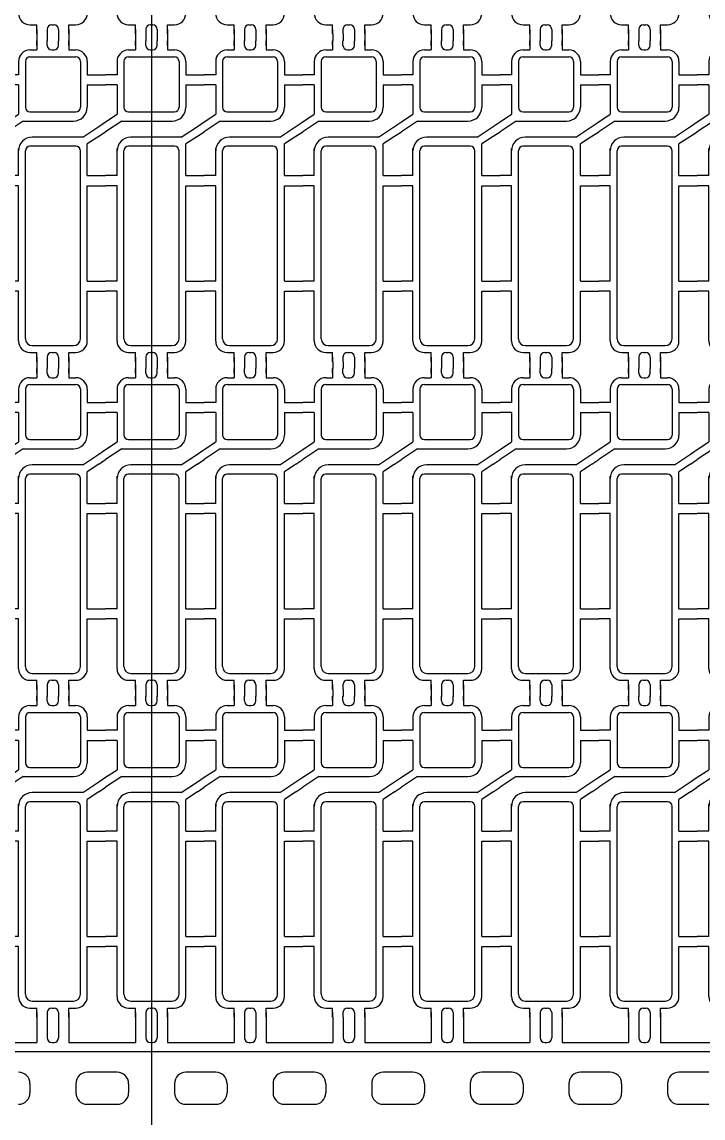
# Model space of a CAD drawing. Header units: millimetres. Extents: x -992 to 1678, y 98 to 1000.
# Drawn here: x -751.92 to -737.07, y 859.97 to 883.88 of the extents above; entities that cross this region are included whole.
import ezdxf

# ---------------------------------------------------------------- set-up
doc = ezdxf.new("R2010")
doc.units = ezdxf.units.MM
doc.linetypes.add('CENTER', pattern=[10.16, 6.35, -1.27, 1.27, -1.27])
doc.linetypes.add('HIDDEN', pattern=[1.905, 1.27, -0.635])
for name, color, linetype in [('1', 3, 'Continuous'), ('b etching', 1, 'Continuous'), ('CEN', 8, 'CENTER'), ('HID', 1, 'HIDDEN')]:
    doc.layers.add(name, color=color, linetype=linetype)

# ---------------------------------------------------------------- blocks, each defined once
blk = doc.blocks.new('e1')
at = {"layer": '1'}
for p, q in [((-947.058, 906.581), (-947.058, 906.481)), ((-947.058, 906.481), (-947.058, 906.581)), ((-947.058, 906.581), (-947.058, 906.381)), ((-946.358, 906.581), (-946.358, 906.481)), ((-946.358, 906.481), (-946.358, 906.581)), ((-946.358, 906.581), (-946.358, 906.381)), ((-946.358, 906.381), (-946.208, 906.381)), ((-947.458, 906.131), (-947.458, 905.841)), ((-945.958, 906.131), (-945.958, 905.841)), ((-947.458, 905.841), (-947.708, 905.841)), ((-945.958, 905.841), (-945.708, 905.841)), ((-947.458, 905.621), (-947.708, 905.621)), ((-947.458, 905.621), (-947.458, 904.981)), ((-945.958, 905.621), (-945.958, 905.131)), ((-945.958, 905.621), (-945.708, 905.621)), ((-947.358, 904.831), (-946.258, 904.831)), ((-946.058, 904.481), (-947.158, 904.481)), ((-947.458, 903.641), (-947.458, 904.231)), ((-945.958, 903.641), (-945.958, 904.331)), ((-947.458, 903.641), (-947.708, 903.641)), ((-947.458, 903.421), (-947.708, 903.421)), ((-947.458, 901.341), (-947.458, 903.421)), ((-945.958, 903.641), (-945.708, 903.641)), ((-945.958, 901.341), (-945.958, 903.421)), ((-945.958, 903.421), (-945.708, 903.421)), ((-947.458, 901.341), (-947.708, 901.341)), ((-945.958, 901.341), (-945.708, 901.341)), ((-947.458, 901.121), (-947.708, 901.121)), ((-947.458, 900.031), (-947.458, 901.121)), ((-945.958, 900.031), (-945.958, 901.121)), ((-945.958, 901.121), (-945.708, 901.121)), ((-947.058, 899.581), (-947.058, 899.781)), ((-947.058, 899.581), (-947.058, 899.681)), ((-947.058, 899.681), (-947.058, 899.581)), ((-946.358, 899.781), (-946.208, 899.781)), ((-946.358, 899.581), (-946.358, 899.781)), ((-946.358, 899.581), (-946.358, 899.681)), ((-946.358, 899.681), (-946.358, 899.581))]:
    blk.add_line(p, q, dxfattribs=at)
at = {"layer": '1', "linetype": 'ByBlock'}
for p, q in [((-946.833, 906.481), (-946.833, 906.581)), ((-946.583, 906.481), (-946.583, 906.581)), ((-947.208, 906.381), (-947.058, 906.381)), ((-946.733, 906.381), (-946.683, 906.381)), ((-947.708, 904.814), (-947.458, 904.981)), ((-947.358, 904.831), (-947.708, 904.597)), ((-946.058, 904.481), (-945.708, 904.714)), ((-945.708, 904.497), (-945.958, 904.331)), ((-947.208, 899.781), (-947.058, 899.781)), ((-946.833, 899.681), (-946.833, 899.581)), ((-946.733, 899.781), (-946.683, 899.781)), ((-946.583, 899.681), (-946.583, 899.581))]:
    blk.add_line(p, q, dxfattribs=at)
at = {"layer": '1'}
for centre, radius, start, end in [((-947.208, 906.131), 0.25, 90, 180), ((-946.208, 906.131), 0.25, 0, 90), ((-946.258, 905.131), 0.3, 270, 0), ((-947.158, 904.181), 0.3, 90, 180), ((-947.208, 900.031), 0.25, 180, 270), ((-946.208, 900.031), 0.25, 270, 0)]:
    blk.add_arc(centre, radius, start, end, dxfattribs=at)
at = {"layer": '1', "linetype": 'ByBlock'}
for centre, start, end in [((-946.733, 906.481), 180, 270), ((-946.683, 906.481), 270, 0), ((-946.733, 899.681), 90, 180), ((-946.683, 899.681), 0, 90)]:
    blk.add_arc(centre, 0.1, start, end, dxfattribs=at)
blk = doc.blocks.new('e2')
at = {"layer": 'b etching', "linetype": 'ByBlock'}
for p, q in [((-947.308, 906.131), (-947.308, 905.131)), ((-947.208, 906.231), (-946.208, 906.231)), ((-946.108, 906.131), (-946.108, 905.131)), ((-947.208, 905.031), (-946.208, 905.031)), ((-947.308, 900.081), (-947.308, 904.181)), ((-946.208, 904.281), (-947.208, 904.281)), ((-946.108, 900.081), (-946.108, 904.181)), ((-947.158, 899.931), (-946.258, 899.931))]:
    blk.add_line(p, q, dxfattribs=at)
for centre, radius, start, end in [((-947.208, 906.131), 0.1, 90, 180), ((-946.208, 906.131), 0.1, 360, 90), ((-947.208, 905.131), 0.1, 180, 270), ((-946.208, 905.131), 0.1, 270, 360), ((-947.208, 904.181), 0.1, 90, 180), ((-946.208, 904.181), 0.1, 0, 90), ((-947.158, 900.081), 0.15, 180, 270), ((-946.258, 900.081), 0.15, 270, 0)]:
    blk.add_arc(centre, radius, start, end, dxfattribs=at)

msp = doc.modelspace()

# ---------------------------------------------------------------- linework, layer by layer
at = {"layer": '1', "linetype": 'ByBlock'}
for p, q in [((-751.5986804, 883.61640189), (-751.5986804, 883.46640189)), ((-751.3736804, 883.61640189), (-751.3736804, 883.46640189)), ((-751.1236804, 883.61640189), (-751.1236804, 883.46640189)), ((-750.8986804, 883.61640189), (-750.8986804, 883.46640189)), ((-749.4486804, 883.61640189), (-749.4486804, 883.46640189)), ((-749.2236804, 883.61640189), (-749.2236804, 883.46640189)), ((-748.9736804, 883.61640189), (-748.9736804, 883.46640189)), ((-748.7486804, 883.61640189), (-748.7486804, 883.46640189)), ((-747.2986804, 883.61640189), (-747.2986804, 883.46640189)), ((-747.0736804, 883.61640189), (-747.0736804, 883.46640189)), ((-746.8236804, 883.61640189), (-746.8236804, 883.46640189)), ((-746.5986804, 883.61640189), (-746.5986804, 883.46640189)), ((-745.1486804, 883.61640189), (-745.1486804, 883.46640189)), ((-744.9236804, 883.61640189), (-744.9236804, 883.46640189)), ((-744.6736804, 883.61640189), (-744.6736804, 883.46640189)), ((-744.4486804, 883.61640189), (-744.4486804, 883.46640189)), ((-742.9986804, 883.61640189), (-742.9986804, 883.46640189)), ((-742.7736804, 883.61640189), (-742.7736804, 883.46640189)), ((-742.5236804, 883.61640189), (-742.5236804, 883.46640189)), ((-742.2986804, 883.61640189), (-742.2986804, 883.46640189)), ((-740.8486804, 883.61640189), (-740.8486804, 883.46640189)), ((-740.6236804, 883.61640189), (-740.6236804, 883.46640189)), ((-740.3736804, 883.61640189), (-740.3736804, 883.46640189)), ((-740.1486804, 883.61640189), (-740.1486804, 883.46640189)), ((-738.6986804, 883.61640189), (-738.6986804, 883.46640189)), ((-738.4736804, 883.61640189), (-738.4736804, 883.46640189)), ((-738.2236804, 883.61640189), (-738.2236804, 883.46640189)), ((-737.9986804, 883.61640189), (-737.9986804, 883.46640189)), ((-750.2486804, 882.72640189), (-750.0986804, 882.72640189)), ((-748.0986804, 882.72640189), (-747.9486804, 882.72640189)), ((-745.9486804, 882.72640189), (-745.7986804, 882.72640189)), ((-743.7986804, 882.72640189), (-743.6486804, 882.72640189)), ((-741.6486804, 882.72640189), (-741.4986804, 882.72640189)), ((-739.4986804, 882.72640189), (-739.3486804, 882.72640189)), ((-737.3486804, 882.72640189), (-737.1986804, 882.72640189)), ((-750.2486804, 882.50640189), (-750.0986804, 882.50640189)), ((-748.0986804, 882.50640189), (-747.9486804, 882.50640189)), ((-745.9486804, 882.50640189), (-745.7986804, 882.50640189)), ((-743.7986804, 882.50640189), (-743.6486804, 882.50640189)), ((-741.6486804, 882.50640189), (-741.4986804, 882.50640189)), ((-739.4986804, 882.50640189), (-739.3486804, 882.50640189)), ((-737.3486804, 882.50640189), (-737.1986804, 882.50640189)), ((-750.2486804, 881.59973522), (-750.0986804, 881.69973522)), ((-748.0986804, 881.59973522), (-747.9486804, 881.69973522)), ((-745.9486804, 881.59973522), (-745.7986804, 881.69973522)), ((-743.7986804, 881.59973522), (-743.6486804, 881.69973522)), ((-741.6486804, 881.59973522), (-741.4986804, 881.69973522)), ((-739.4986804, 881.59973522), (-739.3486804, 881.69973522)), ((-737.3486804, 881.59973522), (-737.1986804, 881.69973522)), ((-750.2486804, 881.38306855), (-750.0986804, 881.48306855)), ((-748.0986804, 881.38306855), (-747.9486804, 881.48306855)), ((-745.9486804, 881.38306855), (-745.7986804, 881.48306855)), ((-743.7986804, 881.38306855), (-743.6486804, 881.48306855)), ((-741.6486804, 881.38306855), (-741.4986804, 881.48306855)), ((-739.4986804, 881.38306855), (-739.3486804, 881.48306855)), ((-737.3486804, 881.38306855), (-737.1986804, 881.48306855)), ((-750.2486804, 880.52640189), (-750.0986804, 880.52640189)), ((-748.0986804, 880.52640189), (-747.9486804, 880.52640189)), ((-745.9486804, 880.52640189), (-745.7986804, 880.52640189)), ((-743.7986804, 880.52640189), (-743.6486804, 880.52640189)), ((-741.6486804, 880.52640189), (-741.4986804, 880.52640189)), ((-739.4986804, 880.52640189), (-739.3486804, 880.52640189)), ((-737.3486804, 880.52640189), (-737.1986804, 880.52640189)), ((-750.2486804, 880.30640189), (-750.0986804, 880.30640189)), ((-748.0986804, 880.30640189), (-747.9486804, 880.30640189)), ((-745.9486804, 880.30640189), (-745.7986804, 880.30640189)), ((-743.7986804, 880.30640189), (-743.6486804, 880.30640189)), ((-741.6486804, 880.30640189), (-741.4986804, 880.30640189)), ((-739.4986804, 880.30640189), (-739.3486804, 880.30640189)), ((-737.3486804, 880.30640189), (-737.1986804, 880.30640189)), ((-750.2486804, 878.22640189), (-750.0986804, 878.22640189)), ((-748.0986804, 878.22640189), (-747.9486804, 878.22640189)), ((-745.9486804, 878.22640189), (-745.7986804, 878.22640189)), ((-743.7986804, 878.22640189), (-743.6486804, 878.22640189)), ((-741.6486804, 878.22640189), (-741.4986804, 878.22640189)), ((-739.4986804, 878.22640189), (-739.3486804, 878.22640189)), ((-737.3486804, 878.22640189), (-737.1986804, 878.22640189)), ((-750.2486804, 878.00640189), (-750.0986804, 878.00640189)), ((-748.0986804, 878.00640189), (-747.9486804, 878.00640189)), ((-745.9486804, 878.00640189), (-745.7986804, 878.00640189)), ((-743.7986804, 878.00640189), (-743.6486804, 878.00640189)), ((-741.6486804, 878.00640189), (-741.4986804, 878.00640189)), ((-739.4986804, 878.00640189), (-739.3486804, 878.00640189)), ((-737.3486804, 878.00640189), (-737.1986804, 878.00640189)), ((-751.5986804, 876.46640189), (-751.5986804, 876.31640189)), ((-751.3736804, 876.46640189), (-751.3736804, 876.31640189)), ((-751.1236804, 876.46640189), (-751.1236804, 876.31640189)), ((-750.8986804, 876.46640189), (-750.8986804, 876.31640189)), ((-749.4486804, 876.46640189), (-749.4486804, 876.31640189)), ((-749.2236804, 876.46640189), (-749.2236804, 876.31640189)), ((-748.9736804, 876.46640189), (-748.9736804, 876.31640189)), ((-748.7486804, 876.46640189), (-748.7486804, 876.31640189)), ((-747.2986804, 876.46640189), (-747.2986804, 876.31640189)), ((-747.0736804, 876.46640189), (-747.0736804, 876.31640189)), ((-746.8236804, 876.46640189), (-746.8236804, 876.31640189)), ((-746.5986804, 876.46640189), (-746.5986804, 876.31640189)), ((-745.1486804, 876.46640189), (-745.1486804, 876.31640189)), ((-744.9236804, 876.46640189), (-744.9236804, 876.31640189)), ((-744.6736804, 876.46640189), (-744.6736804, 876.31640189)), ((-744.4486804, 876.46640189), (-744.4486804, 876.31640189)), ((-742.9986804, 876.46640189), (-742.9986804, 876.31640189)), ((-742.7736804, 876.46640189), (-742.7736804, 876.31640189)), ((-742.5236804, 876.46640189), (-742.5236804, 876.31640189)), ((-742.2986804, 876.46640189), (-742.2986804, 876.31640189)), ((-740.8486804, 876.46640189), (-740.8486804, 876.31640189)), ((-740.6236804, 876.46640189), (-740.6236804, 876.31640189)), ((-740.3736804, 876.46640189), (-740.3736804, 876.31640189)), ((-740.1486804, 876.46640189), (-740.1486804, 876.31640189)), ((-738.6986804, 876.46640189), (-738.6986804, 876.31640189)), ((-738.4736804, 876.46640189), (-738.4736804, 876.31640189)), ((-738.2236804, 876.46640189), (-738.2236804, 876.31640189)), ((-737.9986804, 876.46640189), (-737.9986804, 876.31640189)), ((-750.2486804, 875.57640189), (-750.0986804, 875.57640189)), ((-748.0986804, 875.57640189), (-747.9486804, 875.57640189)), ((-745.9486804, 875.57640189), (-745.7986804, 875.57640189)), ((-743.7986804, 875.57640189), (-743.6486804, 875.57640189)), ((-741.6486804, 875.57640189), (-741.4986804, 875.57640189)), ((-739.4986804, 875.57640189), (-739.3486804, 875.57640189)), ((-737.3486804, 875.57640189), (-737.1986804, 875.57640189)), ((-750.2486804, 875.35640189), (-750.0986804, 875.35640189)), ((-748.0986804, 875.35640189), (-747.9486804, 875.35640189)), ((-745.9486804, 875.35640189), (-745.7986804, 875.35640189)), ((-743.7986804, 875.35640189), (-743.6486804, 875.35640189)), ((-741.6486804, 875.35640189), (-741.4986804, 875.35640189)), ((-739.4986804, 875.35640189), (-739.3486804, 875.35640189)), ((-737.3486804, 875.35640189), (-737.1986804, 875.35640189)), ((-750.2486804, 874.44973522), (-750.0986804, 874.54973522)), ((-748.0986804, 874.44973522), (-747.9486804, 874.54973522)), ((-745.9486804, 874.44973522), (-745.7986804, 874.54973522)), ((-743.7986804, 874.44973522), (-743.6486804, 874.54973522)), ((-741.6486804, 874.44973522), (-741.4986804, 874.54973522)), ((-739.4986804, 874.44973522), (-739.3486804, 874.54973522)), ((-737.3486804, 874.44973522), (-737.1986804, 874.54973522)), ((-750.2486804, 874.23306855), (-750.0986804, 874.33306855)), ((-748.0986804, 874.23306855), (-747.9486804, 874.33306855)), ((-745.9486804, 874.23306855), (-745.7986804, 874.33306855)), ((-743.7986804, 874.23306855), (-743.6486804, 874.33306855)), ((-741.6486804, 874.23306855), (-741.4986804, 874.33306855)), ((-739.4986804, 874.23306855), (-739.3486804, 874.33306855)), ((-737.3486804, 874.23306855), (-737.1986804, 874.33306855)), ((-750.2486804, 873.37640189), (-750.0986804, 873.37640189)), ((-748.0986804, 873.37640189), (-747.9486804, 873.37640189)), ((-745.9486804, 873.37640189), (-745.7986804, 873.37640189)), ((-743.7986804, 873.37640189), (-743.6486804, 873.37640189)), ((-741.6486804, 873.37640189), (-741.4986804, 873.37640189)), ((-739.4986804, 873.37640189), (-739.3486804, 873.37640189)), ((-737.3486804, 873.37640189), (-737.1986804, 873.37640189)), ((-750.2486804, 873.15640189), (-750.0986804, 873.15640189)), ((-748.0986804, 873.15640189), (-747.9486804, 873.15640189)), ((-745.9486804, 873.15640189), (-745.7986804, 873.15640189)), ((-743.7986804, 873.15640189), (-743.6486804, 873.15640189)), ((-741.6486804, 873.15640189), (-741.4986804, 873.15640189)), ((-739.4986804, 873.15640189), (-739.3486804, 873.15640189)), ((-737.3486804, 873.15640189), (-737.1986804, 873.15640189)), ((-750.2486804, 871.07640189), (-750.0986804, 871.07640189)), ((-748.0986804, 871.07640189), (-747.9486804, 871.07640189)), ((-745.9486804, 871.07640189), (-745.7986804, 871.07640189)), ((-743.7986804, 871.07640189), (-743.6486804, 871.07640189)), ((-741.6486804, 871.07640189), (-741.4986804, 871.07640189)), ((-739.4986804, 871.07640189), (-739.3486804, 871.07640189)), ((-737.3486804, 871.07640189), (-737.1986804, 871.07640189)), ((-750.2486804, 870.85640189), (-750.0986804, 870.85640189)), ((-748.0986804, 870.85640189), (-747.9486804, 870.85640189)), ((-745.9486804, 870.85640189), (-745.7986804, 870.85640189)), ((-743.7986804, 870.85640189), (-743.6486804, 870.85640189)), ((-741.6486804, 870.85640189), (-741.4986804, 870.85640189)), ((-739.4986804, 870.85640189), (-739.3486804, 870.85640189)), ((-737.3486804, 870.85640189), (-737.1986804, 870.85640189)), ((-751.5986804, 869.31640189), (-751.5986804, 869.16640189)), ((-751.3736804, 869.31640189), (-751.3736804, 869.16640189)), ((-751.1236804, 869.31640189), (-751.1236804, 869.16640189)), ((-750.8986804, 869.31640189), (-750.8986804, 869.16640189)), ((-749.4486804, 869.31640189), (-749.4486804, 869.16640189)), ((-749.2236804, 869.31640189), (-749.2236804, 869.16640189)), ((-748.9736804, 869.31640189), (-748.9736804, 869.16640189)), ((-748.7486804, 869.31640189), (-748.7486804, 869.16640189)), ((-747.2986804, 869.31640189), (-747.2986804, 869.16640189)), ((-747.0736804, 869.31640189), (-747.0736804, 869.16640189)), ((-746.8236804, 869.31640189), (-746.8236804, 869.16640189)), ((-746.5986804, 869.31640189), (-746.5986804, 869.16640189)), ((-745.1486804, 869.31640189), (-745.1486804, 869.16640189)), ((-744.9236804, 869.31640189), (-744.9236804, 869.16640189)), ((-744.6736804, 869.31640189), (-744.6736804, 869.16640189)), ((-744.4486804, 869.31640189), (-744.4486804, 869.16640189)), ((-742.9986804, 869.31640189), (-742.9986804, 869.16640189)), ((-742.7736804, 869.31640189), (-742.7736804, 869.16640189)), ((-742.5236804, 869.31640189), (-742.5236804, 869.16640189)), ((-742.2986804, 869.31640189), (-742.2986804, 869.16640189)), ((-740.8486804, 869.31640189), (-740.8486804, 869.16640189)), ((-740.6236804, 869.31640189), (-740.6236804, 869.16640189)), ((-740.3736804, 869.31640189), (-740.3736804, 869.16640189)), ((-740.1486804, 869.31640189), (-740.1486804, 869.16640189)), ((-738.6986804, 869.31640189), (-738.6986804, 869.16640189)), ((-738.4736804, 869.31640189), (-738.4736804, 869.16640189)), ((-738.2236804, 869.31640189), (-738.2236804, 869.16640189)), ((-737.9986804, 869.31640189), (-737.9986804, 869.16640189)), ((-750.2486804, 868.42640189), (-750.0986804, 868.42640189)), ((-748.0986804, 868.42640189), (-747.9486804, 868.42640189)), ((-745.9486804, 868.42640189), (-745.7986804, 868.42640189)), ((-743.7986804, 868.42640189), (-743.6486804, 868.42640189)), ((-741.6486804, 868.42640189), (-741.4986804, 868.42640189)), ((-739.4986804, 868.42640189), (-739.3486804, 868.42640189)), ((-737.3486804, 868.42640189), (-737.1986804, 868.42640189)), ((-750.2486804, 868.20640189), (-750.0986804, 868.20640189)), ((-748.0986804, 868.20640189), (-747.9486804, 868.20640189)), ((-745.9486804, 868.20640189), (-745.7986804, 868.20640189)), ((-743.7986804, 868.20640189), (-743.6486804, 868.20640189)), ((-741.6486804, 868.20640189), (-741.4986804, 868.20640189)), ((-739.4986804, 868.20640189), (-739.3486804, 868.20640189)), ((-737.3486804, 868.20640189), (-737.1986804, 868.20640189)), ((-750.2486804, 867.29973522), (-750.0986804, 867.39973522)), ((-748.0986804, 867.29973522), (-747.9486804, 867.39973522)), ((-745.9486804, 867.29973522), (-745.7986804, 867.39973522)), ((-743.7986804, 867.29973522), (-743.6486804, 867.39973522)), ((-741.6486804, 867.29973522), (-741.4986804, 867.39973522)), ((-739.4986804, 867.29973522), (-739.3486804, 867.39973522)), ((-737.3486804, 867.29973522), (-737.1986804, 867.39973522)), ((-750.2486804, 867.08306855), (-750.0986804, 867.18306855)), ((-748.0986804, 867.08306855), (-747.9486804, 867.18306855)), ((-745.9486804, 867.08306855), (-745.7986804, 867.18306855)), ((-743.7986804, 867.08306855), (-743.6486804, 867.18306855)), ((-741.6486804, 867.08306855), (-741.4986804, 867.18306855)), ((-739.4986804, 867.08306855), (-739.3486804, 867.18306855)), ((-737.3486804, 867.08306855), (-737.1986804, 867.18306855)), ((-750.2486804, 866.22640189), (-750.0986804, 866.22640189)), ((-748.0986804, 866.22640189), (-747.9486804, 866.22640189)), ((-745.9486804, 866.22640189), (-745.7986804, 866.22640189)), ((-743.7986804, 866.22640189), (-743.6486804, 866.22640189)), ((-741.6486804, 866.22640189), (-741.4986804, 866.22640189)), ((-739.4986804, 866.22640189), (-739.3486804, 866.22640189)), ((-737.3486804, 866.22640189), (-737.1986804, 866.22640189)), ((-750.2486804, 866.00640189), (-750.0986804, 866.00640189)), ((-748.0986804, 866.00640189), (-747.9486804, 866.00640189)), ((-745.9486804, 866.00640189), (-745.7986804, 866.00640189)), ((-743.7986804, 866.00640189), (-743.6486804, 866.00640189)), ((-741.6486804, 866.00640189), (-741.4986804, 866.00640189)), ((-739.4986804, 866.00640189), (-739.3486804, 866.00640189)), ((-737.3486804, 866.00640189), (-737.1986804, 866.00640189)), ((-750.2486804, 863.92640189), (-750.0986804, 863.92640189)), ((-748.0986804, 863.92640189), (-747.9486804, 863.92640189)), ((-745.9486804, 863.92640189), (-745.7986804, 863.92640189)), ((-743.7986804, 863.92640189), (-743.6486804, 863.92640189)), ((-741.6486804, 863.92640189), (-741.4986804, 863.92640189)), ((-739.4986804, 863.92640189), (-739.3486804, 863.92640189)), ((-737.3486804, 863.92640189), (-737.1986804, 863.92640189)), ((-750.2486804, 863.70640189), (-750.0986804, 863.70640189)), ((-748.0986804, 863.70640189), (-747.9486804, 863.70640189)), ((-745.9486804, 863.70640189), (-745.7986804, 863.70640189)), ((-743.7986804, 863.70640189), (-743.6486804, 863.70640189)), ((-741.6486804, 863.70640189), (-741.4986804, 863.70640189)), ((-739.4986804, 863.70640189), (-739.3486804, 863.70640189)), ((-737.3486804, 863.70640189), (-737.1986804, 863.70640189)), ((-751.5986804, 862.16640189), (-751.5986804, 861.61640189)), ((-751.5986804, 862.16640189), (-751.5986804, 861.86640189)), ((-751.3736804, 862.16640189), (-751.3736804, 861.71640189)), ((-751.3736804, 862.16640189), (-751.3736804, 861.86640189)), ((-751.1236804, 862.16640189), (-751.1236804, 861.71640189)), ((-751.1236804, 862.16640189), (-751.1236804, 861.86640189)), ((-750.8986804, 862.16640189), (-750.8986804, 861.61640189)), ((-750.8986804, 862.16640189), (-750.8986804, 861.86640189)), ((-749.4486804, 862.16640189), (-749.4486804, 861.61640189)), ((-749.4486804, 862.16640189), (-749.4486804, 861.86640189)), ((-749.2236804, 862.16640189), (-749.2236804, 861.71640189)), ((-749.2236804, 862.16640189), (-749.2236804, 861.86640189)), ((-748.9736804, 862.16640189), (-748.9736804, 861.71640189)), ((-748.9736804, 862.16640189), (-748.9736804, 861.86640189)), ((-748.7486804, 862.16640189), (-748.7486804, 861.61640189)), ((-748.7486804, 862.16640189), (-748.7486804, 861.86640189)), ((-747.2986804, 862.16640189), (-747.2986804, 861.61640189)), ((-747.2986804, 862.16640189), (-747.2986804, 861.86640189)), ((-747.0736804, 862.16640189), (-747.0736804, 861.71640189)), ((-747.0736804, 862.16640189), (-747.0736804, 861.86640189)), ((-746.8236804, 862.16640189), (-746.8236804, 861.71640189)), ((-746.8236804, 862.16640189), (-746.8236804, 861.86640189)), ((-746.5986804, 862.16640189), (-746.5986804, 861.61640189)), ((-746.5986804, 862.16640189), (-746.5986804, 861.86640189)), ((-745.1486804, 862.16640189), (-745.1486804, 861.61640189)), ((-745.1486804, 862.16640189), (-745.1486804, 861.86640189)), ((-744.9236804, 862.16640189), (-744.9236804, 861.71640189)), ((-744.9236804, 862.16640189), (-744.9236804, 861.86640189)), ((-744.6736804, 862.16640189), (-744.6736804, 861.71640189)), ((-744.6736804, 862.16640189), (-744.6736804, 861.86640189)), ((-744.4486804, 862.16640189), (-744.4486804, 861.61640189)), ((-744.4486804, 862.16640189), (-744.4486804, 861.86640189)), ((-742.9986804, 862.16640189), (-742.9986804, 861.61640189)), ((-742.9986804, 862.16640189), (-742.9986804, 861.86640189)), ((-742.7736804, 862.16640189), (-742.7736804, 861.71640189)), ((-742.7736804, 862.16640189), (-742.7736804, 861.86640189)), ((-742.5236804, 862.16640189), (-742.5236804, 861.71640189)), ((-742.5236804, 862.16640189), (-742.5236804, 861.86640189)), ((-742.2986804, 862.16640189), (-742.2986804, 861.61640189)), ((-742.2986804, 862.16640189), (-742.2986804, 861.86640189)), ((-740.8486804, 862.16640189), (-740.8486804, 861.61640189)), ((-740.8486804, 862.16640189), (-740.8486804, 861.86640189)), ((-740.6236804, 862.16640189), (-740.6236804, 861.71640189)), ((-740.6236804, 862.16640189), (-740.6236804, 861.86640189)), ((-740.3736804, 862.16640189), (-740.3736804, 861.71640189)), ((-740.3736804, 862.16640189), (-740.3736804, 861.86640189)), ((-740.1486804, 862.16640189), (-740.1486804, 861.61640189)), ((-740.1486804, 862.16640189), (-740.1486804, 861.86640189)), ((-738.6986804, 862.16640189), (-738.6986804, 861.61640189)), ((-738.6986804, 862.16640189), (-738.6986804, 861.86640189)), ((-738.4736804, 862.16640189), (-738.4736804, 861.71640189)), ((-738.4736804, 862.16640189), (-738.4736804, 861.86640189)), ((-738.2236804, 862.16640189), (-738.2236804, 861.71640189)), ((-738.2236804, 862.16640189), (-738.2236804, 861.86640189)), ((-737.9986804, 862.16640189), (-737.9986804, 861.61640189)), ((-737.9986804, 862.16640189), (-737.9986804, 861.86640189)), ((-753.0486804, 861.61640189), (-751.5986804, 861.61640189)), ((-751.2736804, 861.61640189), (-751.2236804, 861.61640189)), ((-750.8986804, 861.61640189), (-749.4486804, 861.61640189)), ((-749.1236804, 861.61640189), (-749.0736804, 861.61640189)), ((-748.7486804, 861.61640189), (-747.2986804, 861.61640189)), ((-746.9736804, 861.61640189), (-746.9236804, 861.61640189)), ((-746.5986804, 861.61640189), (-745.1486804, 861.61640189)), ((-744.8236804, 861.61640189), (-744.7736804, 861.61640189)), ((-744.4486804, 861.61640189), (-742.9986804, 861.61640189)), ((-742.6736804, 861.61640189), (-742.6236804, 861.61640189)), ((-742.2986804, 861.61640189), (-740.8486804, 861.61640189)), ((-740.5236804, 861.61640189), (-740.4736804, 861.61640189)), ((-740.1486804, 861.61640189), (-738.6986804, 861.61640189)), ((-738.3736804, 861.61640189), (-738.3236804, 861.61640189)), ((-737.9986804, 861.61640189), (-736.5486804, 861.61640189)), ((-749.8486804, 860.96640189), (-750.4986804, 860.96640189)), ((-747.6986804, 860.96640189), (-748.3486804, 860.96640189)), ((-745.5486804, 860.96640189), (-746.1986804, 860.96640189)), ((-743.3986804, 860.96640189), (-744.0486804, 860.96640189)), ((-741.2486804, 860.96640189), (-741.8986804, 860.96640189)), ((-739.0986804, 860.96640189), (-739.7486804, 860.96640189)), ((-736.9486804, 860.96640189), (-737.5986804, 860.96640189)), ((-751.7486804, 860.71640189), (-751.7486804, 860.51640189)), ((-750.7486804, 860.71640189), (-750.7486804, 860.51640189)), ((-749.5986804, 860.71640189), (-749.5986804, 860.51640189)), ((-748.5986804, 860.71640189), (-748.5986804, 860.51640189)), ((-747.4486804, 860.71640189), (-747.4486804, 860.51640189)), ((-746.4486804, 860.71640189), (-746.4486804, 860.51640189)), ((-745.2986804, 860.71640189), (-745.2986804, 860.51640189)), ((-744.2986804, 860.71640189), (-744.2986804, 860.51640189)), ((-743.1486804, 860.71640189), (-743.1486804, 860.51640189)), ((-742.1486804, 860.71640189), (-742.1486804, 860.51640189)), ((-740.9986804, 860.71640189), (-740.9986804, 860.51640189)), ((-739.9986804, 860.71640189), (-739.9986804, 860.51640189)), ((-738.8486804, 860.71640189), (-738.8486804, 860.51640189)), ((-737.8486804, 860.71640189), (-737.8486804, 860.51640189))]:
    msp.add_line(p, q, dxfattribs=at)
at = {"layer": '1'}
for p, q in [((-750.4986804, 860.26640189), (-749.8486804, 860.26640189)), ((-748.3486804, 860.26640189), (-747.6986804, 860.26640189)), ((-746.1986804, 860.26640189), (-745.5486804, 860.26640189)), ((-744.0486804, 860.26640189), (-743.3986804, 860.26640189)), ((-741.8986804, 860.26640189), (-741.2486804, 860.26640189)), ((-739.7486804, 860.26640189), (-739.0986804, 860.26640189)), ((-737.5986804, 860.26640189), (-736.9486804, 860.26640189))]:
    msp.add_line(p, q, dxfattribs=at)
at = {"layer": '1', "linetype": 'ByBlock'}
for centre, radius, start, end in [((-751.2736804, 861.71640189), 0.1, 180, 270), ((-751.2236804, 861.71640189), 0.1, 270, 0), ((-749.1236804, 861.71640189), 0.1, 180, 270), ((-749.0736804, 861.71640189), 0.1, 270, 0), ((-746.9736804, 861.71640189), 0.1, 180, 270), ((-746.9236804, 861.71640189), 0.1, 270, 0), ((-744.8236804, 861.71640189), 0.1, 180, 270), ((-744.7736804, 861.71640189), 0.1, 270, 0), ((-742.6736804, 861.71640189), 0.1, 180, 270), ((-742.6236804, 861.71640189), 0.1, 270, 0), ((-740.5236804, 861.71640189), 0.1, 180, 270), ((-740.4736804, 861.71640189), 0.1, 270, 0), ((-738.3736804, 861.71640189), 0.1, 180, 270), ((-738.3236804, 861.71640189), 0.1, 270, 0), ((-751.9986804, 860.71640189), 0.25, 360, 90), ((-750.4986804, 860.71640189), 0.25, 90, 180), ((-749.8486804, 860.71640189), 0.25, 360, 90), ((-748.3486804, 860.71640189), 0.25, 90, 180), ((-747.6986804, 860.71640189), 0.25, 360, 90), ((-746.1986804, 860.71640189), 0.25, 90, 180), ((-745.5486804, 860.71640189), 0.25, 360, 90), ((-744.0486804, 860.71640189), 0.25, 90, 180), ((-743.3986804, 860.71640189), 0.25, 360, 90), ((-741.8986804, 860.71640189), 0.25, 90, 180), ((-741.2486804, 860.71640189), 0.25, 360, 90), ((-739.7486804, 860.71640189), 0.25, 90, 180), ((-739.0986804, 860.71640189), 0.25, 360, 90), ((-737.5986804, 860.71640189), 0.25, 90, 180), ((-751.9986804, 860.51640189), 0.25, 270, 360), ((-750.4986804, 860.51640189), 0.25, 180, 270), ((-749.8486804, 860.51640189), 0.25, 270, 360), ((-748.3486804, 860.51640189), 0.25, 180, 270), ((-747.6986804, 860.51640189), 0.25, 270, 360), ((-746.1986804, 860.51640189), 0.25, 180, 270), ((-745.5486804, 860.51640189), 0.25, 270, 360), ((-744.0486804, 860.51640189), 0.25, 180, 270), ((-743.3986804, 860.51640189), 0.25, 270, 360), ((-741.8986804, 860.51640189), 0.25, 180, 270), ((-741.2486804, 860.51640189), 0.25, 270, 360), ((-739.7486804, 860.51640189), 0.25, 180, 270), ((-739.0986804, 860.51640189), 0.25, 270, 360), ((-737.5986804, 860.51640189), 0.25, 180, 270)]:
    msp.add_arc(centre, radius, start, end, dxfattribs=at)
at = {"layer": 'CEN', "linetype": 'ByBlock'}
msp.add_line((-749.0986804, 920.61640189), (-749.0986804, 853.61640189), dxfattribs=at)
at = {"layer": 'HID', "linetype": 'ByBlock'}
msp.add_line((-774.0486804, 861.41640189), (-724.1486804, 861.41640189), dxfattribs=at)

# ---------------------------------------------------------------- block references
at = {"linetype": 'ByBlock'}
for name, p in [('e1', (195.45886592, -15.96428571)), ('e1', (197.60886592, -15.96428571)), ('e1', (199.75886592, -15.96428571)), ('e1', (201.90886592, -15.96428571)), ('e1', (204.05886592, -15.96428571)), ('e1', (206.20886592, -15.96428571)), ('e1', (208.35886592, -15.96428571)), ('e1', (210.50886592, -15.96428571)), ('e1', (195.45886592, -23.11428571)), ('e1', (197.60886592, -23.11428571)), ('e1', (199.75886592, -23.11428571)), ('e1', (201.90886592, -23.11428571)), ('e1', (204.05886592, -23.11428571)), ('e1', (206.20886592, -23.11428571)), ('e1', (208.35886592, -23.11428571)), ('e1', (210.50886592, -23.11428571)), ('e2', (195.45886592, -23.11428571)), ('e2', (197.60886592, -23.11428571)), ('e2', (199.75886592, -23.11428571)), ('e2', (201.90886592, -23.11428571)), ('e2', (204.05886592, -23.11428571)), ('e2', (206.20886592, -23.11428571)), ('e2', (208.35886592, -23.11428571)), ('e1', (195.45886592, -30.26428571)), ('e1', (197.60886592, -30.26428571)), ('e1', (199.75886592, -30.26428571)), ('e1', (201.90886592, -30.26428571)), ('e1', (204.05886592, -30.26428571)), ('e1', (206.20886592, -30.26428571)), ('e1', (208.35886592, -30.26428571)), ('e1', (210.50886592, -30.26428571)), ('e2', (195.45886592, -30.26428571)), ('e2', (197.60886592, -30.26428571)), ('e2', (199.75886592, -30.26428571)), ('e2', (201.90886592, -30.26428571)), ('e2', (204.05886592, -30.26428571)), ('e2', (206.20886592, -30.26428571)), ('e2', (208.35886592, -30.26428571)), ('e1', (195.45886592, -37.41428571)), ('e1', (197.60886592, -37.41428571)), ('e1', (199.75886592, -37.41428571)), ('e1', (201.90886592, -37.41428571)), ('e1', (204.05886592, -37.41428571)), ('e1', (206.20886592, -37.41428571)), ('e1', (208.35886592, -37.41428571)), ('e1', (210.50886592, -37.41428571)), ('e2', (195.45886592, -37.41428571)), ('e2', (197.60886592, -37.41428571)), ('e2', (199.75886592, -37.41428571)), ('e2', (201.90886592, -37.41428571)), ('e2', (204.05886592, -37.41428571)), ('e2', (206.20886592, -37.41428571)), ('e2', (208.35886592, -37.41428571))]:
    msp.add_blockref(name, p, dxfattribs=at)

doc.saveas('drawing.dxf')
